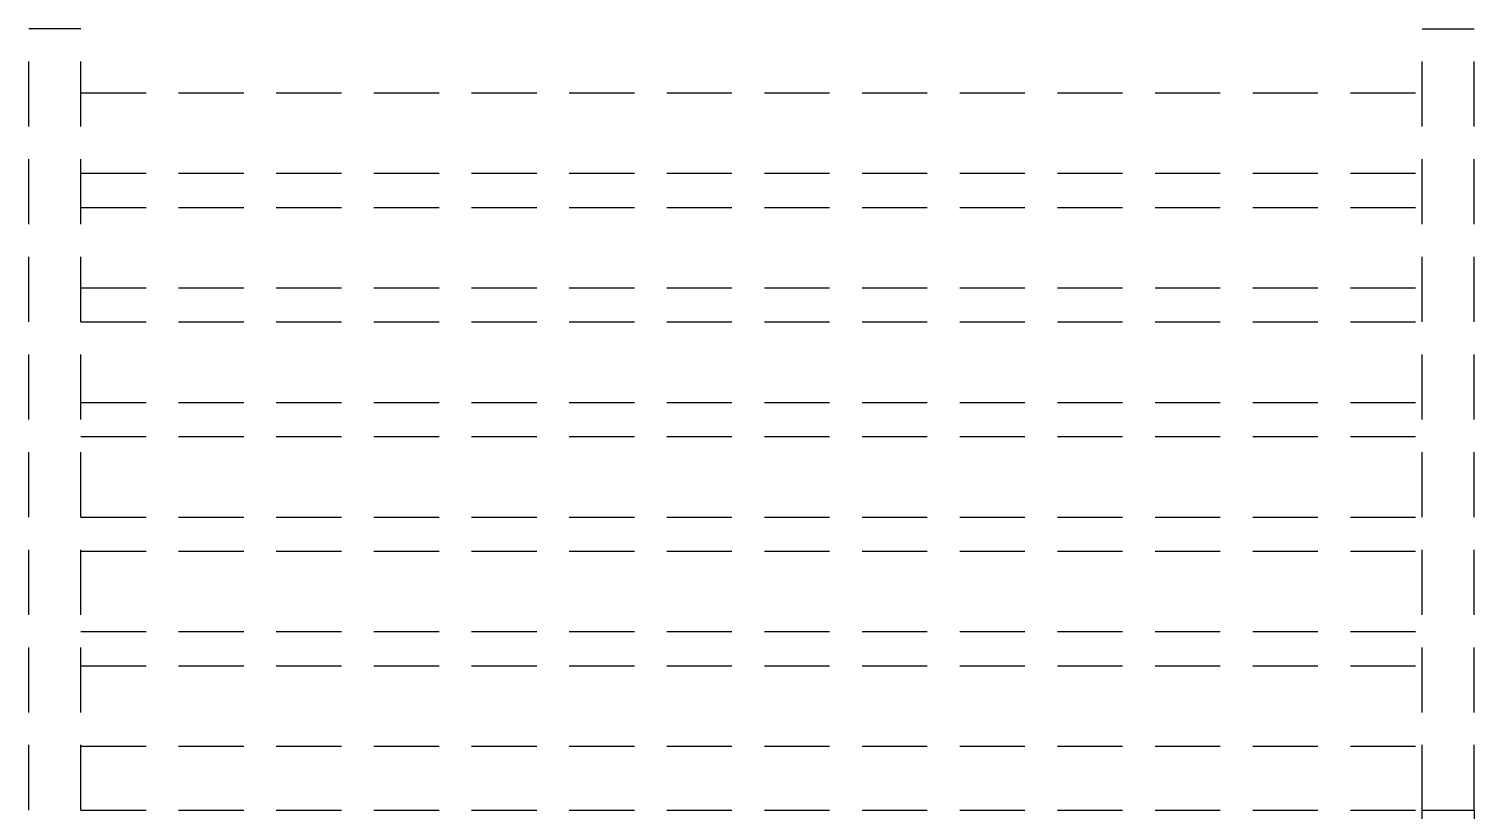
# Model space of a CAD drawing. Header units: millimetres. Extents: x 1887 to 2405, y 1100 to 1335.
# Drawn here: x 2229.81 to 2235.36, y 1241.65 to 1244.65 of the extents above; entities that cross this region are included whole.
import ezdxf

# ---------------------------------------------------------------- set-up
doc = ezdxf.new("R2010")
doc.units = ezdxf.units.MM
doc.linetypes.add('HIDDEN', pattern=[0.375, 0.25, -0.125])
for name, color, linetype in [('AR-ESTC', 3, 'Continuous'), ('AR-PERGOLAPROJ', 1, 'HIDDEN'), ('PG-PROJ', 1, 'HIDDEN')]:
    doc.layers.add(name, color=color, linetype=linetype)

# ---------------------------------------------------------------- blocks, each defined once
blk = doc.blocks.new('PG-MODULO1-PJ-C')
at = {"layer": 'PG-PROJ'}
for p, q in [((0.2, 3), (0, 3)), ((0, 0), (0, 3)), ((0.2, 0), (0.2, 3)), ((5.35, 3), (5.55, 3)), ((5.35, 0), (5.35, 3)), ((5.55, 0), (5.55, 3)), ((0.2, 2.7546), (5.35, 2.7546)), ((0.2, 2.4454), (5.35, 2.4454)), ((0.2, 2.3146), (5.35, 2.3146)), ((0.2, 2.0054), (5.35, 2.0054)), ((0.2, 1.8746), (5.35, 1.8746)), ((0.2, 1.5654), (5.35, 1.5654)), ((0.2, 1.4346), (5.35, 1.4346)), ((0.2, 1.1254), (5.35, 1.1254)), ((0.2, 0.9946), (5.35, 0.9946)), ((0.2, 0.6854), (5.35, 0.6854)), ((0.2, 0.5546), (5.35, 0.5546)), ((0.2, 0.2454), (5.35, 0.2454)), ((0.2, 0), (5.35, 0))]:
    blk.add_line(p, q, dxfattribs=at)

msp = doc.modelspace()

# ---------------------------------------------------------------- linework, layer by layer
at = {"layer": 'AR-ESTC'}
msp.add_lwpolyline([(2235.3597, 1241.0485), (2235.1597, 1241.0485), (2235.1597, 1241.6485), (2235.3597, 1241.6485)], close=True, dxfattribs=at)

# ---------------------------------------------------------------- block references
at = {"layer": 'AR-PERGOLAPROJ'}
msp.add_blockref('PG-MODULO1-PJ-C', (2229.8097, 1241.6485), dxfattribs=at)

doc.saveas('drawing.dxf')
